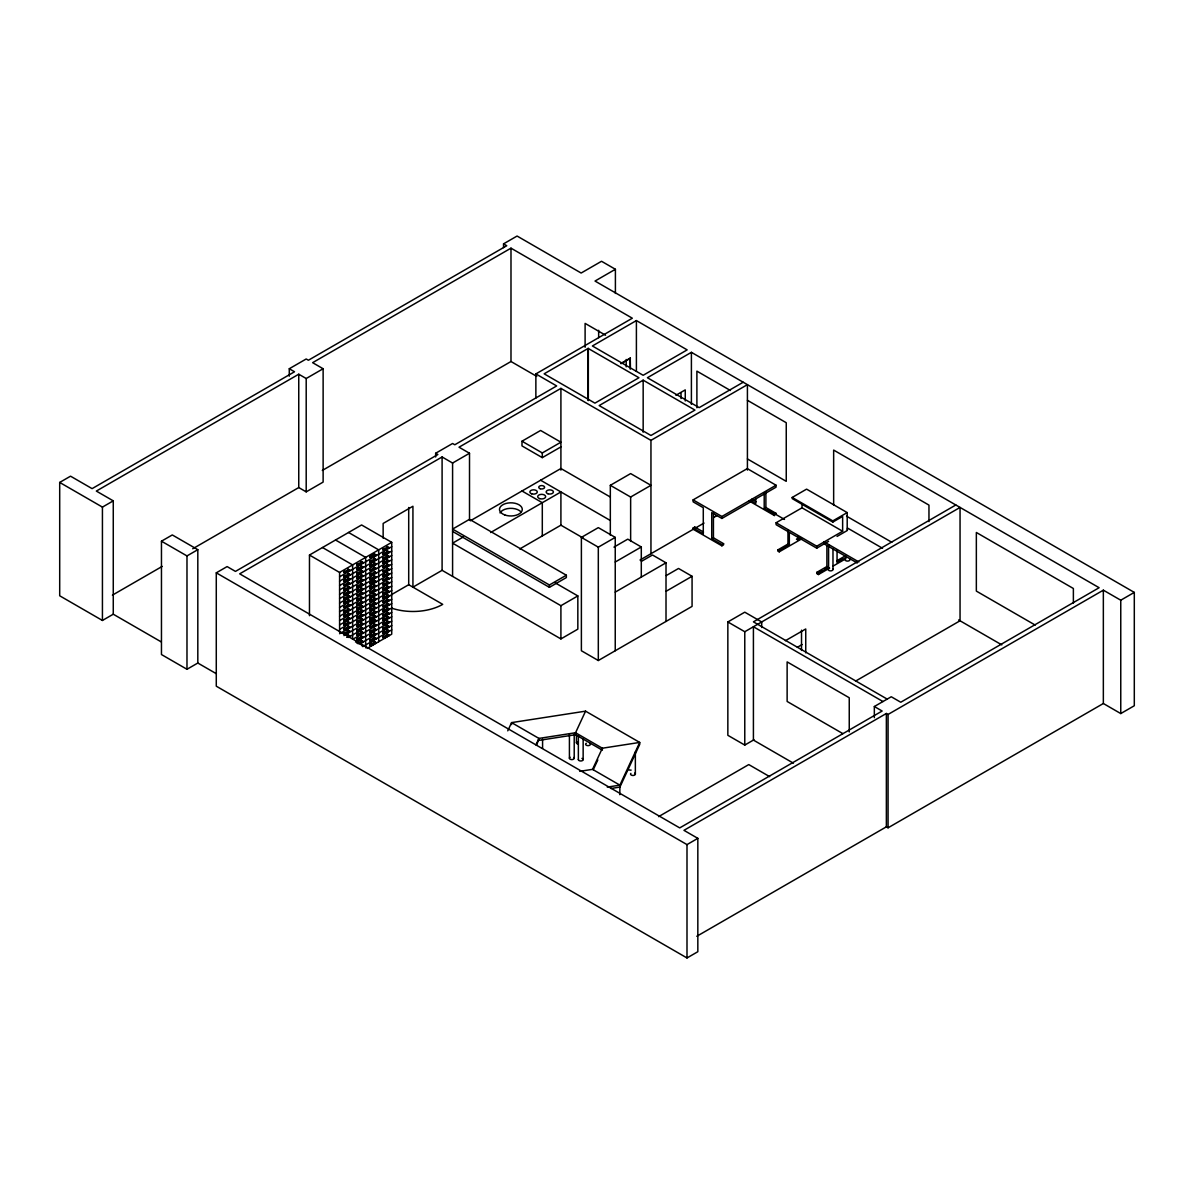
<?xml version="1.0" encoding="UTF-8"?>
<svg xmlns="http://www.w3.org/2000/svg" width="1194" height="1194" viewBox="0 0 1194 1194"><rect width="100%" height="100%" fill="white"/><g stroke="black" fill="none" stroke-linecap="round" stroke-linejoin="round"><path stroke-width="1.5" d="M507.763 730.832L511.584 722.609L585.567 711.161L639.715 742.429L639.715 744.384L619.895 787.1L610.88 788.503M535.927 744.907L538.942 738.414L575.553 732.743L602.343 748.22L639.715 742.429L619.895 785.145L619.805 794.682M536.673 745.235L538.942 738.414L511.584 722.609L511.584 724.564M585.567 711.161L575.553 732.743L575.553 734.698L602.343 750.175L602.343 748.22L592.537 769.354L579.732 771.339M593.299 769.682L597.821 759.921M161.13 641.835L113.266 614.209L102.43 620.462L59.7 595.791L59.7 482.436L70.536 476.182L92.102 488.63L294.515 371.767L289.276 368.737L289.276 376.17M503.54 247.576L503.54 243.86L517.077 236.039L581.15 273.038L601.522 261.277L615.403 269.277L615.403 293.44M289.276 368.737L306.201 358.976L308.395 360.245L506.749 245.725L503.54 243.86M535.867 398.08L535.867 373.916L632.327 318.216L510.987 248.158L312.619 362.678L323.126 368.737L323.126 482.092L306.201 491.868L298.754 487.555L192.712 548.777M323.126 368.737L306.201 378.513L298.754 374.215L96.326 491.077L113.266 500.853L113.266 614.209M59.7 482.436L102.43 507.107L113.266 500.853M615.403 269.277L595.015 281.053L1134.3 592.403L1134.3 705.744L1120.763 713.564L1103.346 703.505L888.067 827.8L886.366 826.83L696.803 936.275M197.816 663.028L186.98 669.282L161.459 654.536L161.459 541.195L172.294 534.942L197.816 549.673L197.816 663.028L216.323 673.7M322.305 470.451L510.987 361.513L536.763 376.394M112.4 595.149L162.19 566.404M161.459 541.195L186.98 555.926L197.816 549.673M588.164 348.409L544.151 373.826L594.925 403.139L638.939 377.737L588.164 348.409L588.164 400.453M636.402 320.574L592.388 345.976L643.163 375.289L687.162 349.887L636.402 320.574L636.402 371.394M1134.3 592.403L1120.763 600.209L1103.346 590.164L888.067 714.445L886.366 713.475L683.953 830.337L697.833 838.352L697.833 951.708L686.998 957.961L216.278 686.192L216.278 572.836L227.114 566.583L235.457 571.404L437.87 454.526L435.661 453.257L435.661 456.974M435.661 453.257L452.586 443.496L454.795 444.765L556.673 385.946L535.867 373.916M469.511 520.151L469.511 453.257L452.586 463.033L442.093 456.974L239.681 573.836L679.729 827.905L882.142 711.027L874.336 706.52L874.336 717.669M747.414 470.093L747.414 384.662L650.954 440.362L560.911 388.378L459.018 447.198L469.511 453.257M620.895 363.513L630.238 358.125L630.417 367.453M621.074 363.618L630.417 358.23M309.47 615.671L309.47 555.046L361.588 524.957L391.722 542.345L391.722 634.193L367.11 648.417M521.987 441.213L540.598 430.467L560.911 442.198L542.3 452.944L521.987 441.213L521.987 445.914L542.3 457.63L560.911 446.884M643.163 380.17L599.164 405.572L650.954 435.482L694.953 410.079L643.163 380.17L643.163 432.198M874.336 706.52L891.261 696.759L900.754 702.236L1099.122 587.717L691.401 352.32L647.402 377.737L699.191 407.632L743.19 382.229M309.47 555.046L339.589 572.448L391.722 542.345M345.096 571.807L345.096 573.448L343.738 571.807L348.484 569.851M347.797 569.463L349.827 570.717L347.797 569.463L347.797 570.329L348.484 570.717L348.484 569.06M362.857 562.329L360.827 561.926L362.857 563.195L362.857 562.329L358.125 565.926L356.767 565.15L356.767 564.284L361.513 562.329M371.155 556.747L371.155 558.404L369.797 556.747L374.543 554.016L374.543 555.673M384.184 549.225L384.184 550.882L382.826 549.225L387.572 547.27M386.901 546.882L388.931 548.15L386.901 546.882L386.901 547.762L387.572 548.15L387.572 546.494M343.738 572.672L349.827 569.851M356.767 565.15L357.454 563.881M369.797 557.628L370.483 556.359M382.826 550.106L388.931 547.27M374.543 554.016L375.901 554.792L371.155 557.628L369.797 556.747M339.589 576.821L391.722 546.718M349.827 575.09L345.096 577.836L343.738 577.045L343.738 576.18L348.484 574.224L349.827 575.09L348.484 573.448L347.797 574.702L348.484 575.09L348.484 573.448M361.513 565.926L362.857 567.568L358.125 570.314L356.767 569.523L356.767 568.657L361.513 566.702L360.827 566.314L361.513 567.568L361.513 565.926L360.827 566.314M374.543 558.389L374.543 560.046L373.856 559.658L374.543 558.389L375.901 560.046L371.155 562.777L369.797 562.001L369.797 561.135L374.543 559.18M388.931 552.524L384.184 555.255L382.826 554.479L382.826 553.613L387.572 551.658L388.931 552.524L387.572 550.867L386.901 552.135L387.572 552.524L387.572 550.867M343.738 577.045L344.409 575.792M347.797 574.702L347.797 573.836M356.767 569.523L362.857 566.702M369.797 562.001L370.483 560.747M382.826 554.479L383.513 553.21M386.901 552.135L386.901 551.255M343.738 576.18L345.096 576.956L349.827 574.224M375.901 559.18L371.155 562.001L369.797 561.135M388.931 551.658L384.184 554.479L382.826 553.613M339.589 581.194L391.722 551.106M348.484 577.821L349.827 579.478L345.096 582.209L343.738 581.433L343.738 580.553L348.484 578.597L347.797 578.209L348.484 579.478L348.484 577.821L347.797 578.209M361.513 570.299L362.857 571.956L358.125 574.687L356.767 573.911L356.767 573.03L361.513 571.075L360.827 570.687L361.513 571.956L361.513 570.299L360.827 570.687M374.543 562.777L374.543 564.419L373.856 564.031L374.543 562.777L375.901 564.419L371.155 567.165L369.797 566.374L369.797 565.508L374.543 563.553M387.572 555.255L388.931 556.897L384.184 559.643L382.826 558.852L382.826 557.986L387.572 556.031L386.901 555.643L387.572 556.897L387.572 555.255L386.901 555.643M343.738 581.433L344.409 580.165M356.767 573.911L357.454 572.642M369.797 566.374L370.483 565.12M382.826 558.852L383.513 557.598M345.096 581.344L349.827 578.597M356.767 573.03L358.125 573.911L362.857 571.075M369.797 565.508L371.155 566.284L375.901 563.553M384.184 558.762L388.931 556.031M348.484 579.478L345.096 581.433L343.738 580.553M358.125 573.911L361.513 571.956M372.289 565.732L374.543 564.419M387.572 556.897L384.184 558.852L382.826 557.986M339.589 585.582L391.722 555.479M345.096 584.941L345.096 586.582L343.738 584.941L348.484 582.985M347.797 582.582L349.827 583.851L347.797 582.582L347.797 583.463L348.484 583.851L348.484 582.194M362.857 575.463L358.125 579.06L356.767 578.284L356.767 577.403L361.513 575.463L362.857 576.329L361.513 574.672L360.827 575.941L361.513 576.329L361.513 574.672M371.155 569.881L371.155 571.538L369.797 569.881L374.543 567.926L373.856 567.538L374.543 568.807M373.856 567.538L375.901 568.807M384.184 562.359L384.184 564.016L382.826 562.359L387.572 560.404M386.901 560.016L388.931 561.284L386.901 560.016L386.901 560.881L387.572 561.284L387.572 559.628M343.738 585.806L349.827 582.985M356.767 578.284L357.454 577.015M369.797 570.762L375.901 567.926M382.826 563.24L383.513 561.971M388.931 560.404L384.184 563.24L382.826 562.359M675.908 395.274L685.252 389.886L685.252 400.96M339.589 589.955L391.722 559.852M349.827 587.358L348.484 586.582L347.797 586.97L349.827 588.224L349.827 587.358L345.096 590.97L343.738 590.179L343.738 589.314L348.484 587.358M358.125 581.791L358.125 583.448L356.767 581.791L361.513 579.836L360.827 579.448L361.513 580.702L361.513 579.045L360.827 579.448M371.155 574.269L371.155 575.911L369.797 574.269L374.543 572.314L375.901 573.18L374.543 571.523L373.856 572.792L374.543 573.18L374.543 571.523M384.184 566.747L384.184 568.389L382.826 566.747L387.572 564.792M386.901 564.389L388.931 565.658L386.901 564.389L386.901 565.269L387.572 565.658L387.572 564.001M343.738 590.179L344.409 588.926M356.767 582.657L357.454 581.403M369.797 575.135L370.483 573.866M382.826 567.613L388.931 564.792M361.513 579.045L362.857 579.836L358.125 582.657L356.767 581.791M375.901 572.314L371.155 575.135L369.797 574.269M339.589 594.328L391.722 564.24M348.484 590.955L349.827 592.612L345.096 595.343L343.738 594.567L343.738 593.687L348.484 591.731L347.797 591.343L348.484 592.612L348.484 590.955L347.797 591.343M361.513 583.433L361.513 585.09L360.827 584.687L361.513 583.433L362.857 585.09L358.125 587.821L356.767 587.03L356.767 586.164L361.513 584.209M374.543 575.911L374.543 577.553L373.856 577.165L374.543 575.911L375.901 577.553L371.155 580.299L369.797 579.508L369.797 578.642L374.543 576.687M382.826 571.12L387.572 569.165L386.901 569.642L387.572 568.389L388.931 569.165L384.184 572.777L382.826 571.12L384.184 571.986L388.931 569.165M470.332 520.808L560.911 468.511L610.044 496.868M343.738 594.567L344.409 593.299M356.767 587.03L362.857 584.209M369.797 579.508L370.483 578.254M382.826 571.986L383.513 570.732M349.827 591.731L345.096 594.567L343.738 593.687M369.797 578.642L371.155 579.418L375.901 576.687M339.589 598.701L391.722 568.613M348.484 595.328L348.484 596.985L347.797 596.597L348.484 595.328L349.827 596.985L345.096 599.716L343.738 598.94L343.738 598.06L348.484 596.119M362.857 589.463L358.125 592.194L356.767 591.418L356.767 590.537L361.513 588.582L362.857 589.463L361.513 587.806L360.827 589.075L361.513 589.463L361.513 587.806M369.797 583.015L374.543 580.284L374.543 581.941L371.155 583.896L369.797 583.015L371.155 584.672L375.901 581.941L374.543 580.284M387.572 572.762L388.931 574.418L384.184 577.15L382.826 576.374L382.826 575.493L387.572 573.538L386.901 573.15L387.572 574.418L387.572 572.762L386.901 573.15M343.738 598.94L344.409 597.672M356.767 591.418L357.454 590.149M369.797 583.896L370.483 582.627M382.826 576.374L383.513 575.105M343.738 598.06L345.096 598.94L349.827 596.119M356.767 590.537L358.125 591.328L362.857 588.582M371.155 583.806L375.901 581.06M382.826 575.493L384.184 576.374L388.931 573.538M345.096 598.94L348.484 596.985M359.245 590.761L361.513 589.463M384.184 576.374L387.572 574.418M339.589 603.089L391.722 572.986M349.827 600.492L348.484 599.701L347.797 600.104L349.827 601.358L349.827 600.492L345.096 604.104L343.738 603.313L343.738 602.448L348.484 600.492M358.125 594.925L358.125 596.567L356.767 594.925L361.513 592.97L360.827 592.582L361.513 593.836L361.513 592.179L360.827 592.582M371.155 587.403L371.155 589.045L369.797 587.403L374.543 585.448M373.856 585.045L375.901 586.314L373.856 585.045L373.856 585.926L374.543 586.314L374.543 584.657M384.184 579.866L384.184 581.523L382.826 579.866L387.572 577.926M386.901 577.523L388.931 578.792L386.901 577.523L386.901 578.403L387.572 578.792L387.572 577.135M343.738 603.313L344.409 602.06M356.767 595.791L357.454 594.522M369.797 588.269L374.543 586.314M382.826 580.747L383.513 579.478M358.125 595.702L362.857 592.97L362.857 593.836M375.901 585.448L371.155 588.179L369.797 587.403M384.184 580.657L388.931 577.926M346.215 602.672L348.484 601.358L348.484 599.701M361.513 593.836L358.125 595.791L356.767 594.925M387.572 578.792L384.184 580.747L382.826 579.866M339.589 607.462L391.722 577.374M463.362 536.942L452.586 543.166L560.911 605.701L577.836 595.925L577.836 629.148L560.911 638.924L442.093 570.329L412.93 587.164L412.93 506.256L383.14 523.45L383.14 538.166M345.096 606.821L345.096 608.477L343.738 606.821L348.484 604.865L347.797 604.477L348.484 605.746L348.484 604.089L347.797 604.477M358.125 599.298L358.125 600.955L356.767 599.298L361.513 597.343M360.827 596.955L362.857 598.209L360.827 596.955L360.827 597.821L361.513 598.209L361.513 596.567M375.901 589.821L371.155 593.433L369.797 592.642L369.797 591.776L374.543 589.821L375.901 590.687L374.543 589.045L373.856 590.299L374.543 590.687L374.543 589.045M384.184 584.254L384.184 585.911L382.826 584.254L387.572 582.299M386.901 581.911L388.931 583.165L386.901 581.911L386.901 582.776L387.572 583.165L387.572 581.508M343.738 607.701L349.827 604.865L348.484 604.089M356.767 600.164L357.454 598.91M369.797 592.642L370.483 591.388M382.826 585.12L388.931 582.299M362.857 597.343L358.125 600.164L356.767 599.298M339.589 611.835L391.722 581.747M348.349 608.537L348.349 610.194L347.678 609.791L348.349 608.537L349.708 610.194L344.962 612.925L343.618 612.149L343.618 611.268L348.349 609.313M362.737 602.672L358.006 605.403L356.648 604.612L356.648 603.746L361.379 601.791L362.737 602.672L361.379 601.015L360.707 602.269L361.379 602.672L361.379 601.015M374.423 593.493L374.423 595.134L373.737 594.746L374.423 593.493L375.767 595.134L371.035 597.881L369.677 597.09L369.677 596.224L374.423 594.269M387.453 585.97L387.453 587.612L386.766 587.224L387.453 585.97L388.811 587.612L384.065 590.358L382.707 589.567L382.707 588.702L387.453 586.747M343.618 612.149L344.29 610.88M356.648 604.612L357.319 603.358M360.707 602.269L360.707 601.403M369.677 597.09L375.767 594.269M382.707 589.567L383.393 588.314M349.708 609.313L344.962 612.149L343.618 611.268M356.648 603.746L358.006 604.522L362.737 601.791M388.811 586.747L384.065 589.567L382.707 588.702M339.589 616.223L391.722 586.12M348.484 612.835L348.484 614.492L347.797 614.104L348.484 612.835L349.827 614.492L345.096 617.238L343.738 616.447L343.738 615.582L348.484 613.626M361.513 605.313L362.857 606.97L358.125 609.701L356.767 608.925L356.767 608.059L361.513 606.104L360.827 605.701L361.513 606.97L361.513 605.313L360.827 605.701M374.543 597.791L374.543 599.448L373.856 599.06L374.543 597.791L375.901 599.448L371.155 602.179L369.797 601.403L369.797 600.522L374.543 598.582M387.572 590.269L388.931 591.926L384.184 594.657L382.826 593.881L382.826 593L387.572 591.045L386.901 590.657L387.572 591.926L387.572 590.269L386.901 590.657M343.738 616.447L344.409 615.194M356.767 608.925L361.513 606.97M369.797 601.403L370.483 600.134M382.826 593.881L383.513 592.612M386.901 591.537L388.931 591.926M343.738 615.582L345.096 616.358L349.827 613.626M362.857 606.104L358.125 608.836L356.767 608.059M371.155 601.313L375.901 598.582M382.826 593L384.184 593.881L388.931 591.045M346.215 615.791L348.484 614.492M374.543 599.448L371.155 601.403L369.797 600.522M384.184 593.881L387.572 591.926M490.63 532.539L560.911 491.958L560.911 525.181L519.688 548.986M339.589 620.596L391.722 590.508M348.484 617.223L349.827 618.865L345.096 621.611L343.738 620.82L343.738 619.955L348.484 617.999L347.797 617.611L348.484 618.865L348.484 617.223L347.797 617.611M361.513 609.701L362.857 611.343L358.125 614.089L356.767 613.298L356.767 612.432L361.513 610.477L360.827 610.089L361.513 611.343L361.513 609.701L360.827 610.089M374.543 602.164L374.543 603.821L373.856 603.433L374.543 602.164L375.901 603.821L371.155 606.567L369.797 605.776L369.797 604.91L374.543 602.955M387.572 594.642L387.572 596.299L386.901 595.91L387.572 594.642L388.931 596.299L384.184 599.03L382.826 598.254L382.826 597.388L387.572 595.433M343.738 620.82L344.409 619.567M356.767 613.298L357.454 612.044M369.797 605.776L370.483 604.522M382.826 598.254L383.513 596.985M345.096 620.731L349.827 617.999M356.767 612.432L358.125 613.298L362.857 610.477M369.797 604.91L371.155 605.686L375.901 602.955M384.184 598.164L388.931 595.433M348.484 618.865L345.096 620.82L343.738 619.955M358.125 613.298L361.513 611.343M372.289 605.134L374.543 603.821M387.572 596.299L384.184 598.254L382.826 597.388M391.453 594.672L408.706 584.717L442.72 604.358A42.118 24.328 0 0 1 391.871 608.224M339.589 624.969L391.722 594.881M345.096 624.328L345.096 625.984L343.738 624.328L348.484 622.372M347.797 621.984L349.827 623.253L347.797 621.984L347.797 622.865L348.484 623.253L348.484 621.596M362.857 614.85L360.827 614.462L362.857 615.731L362.857 614.85L358.125 618.462L356.767 617.686L356.767 616.805L361.513 614.85M371.155 609.283L371.155 610.94L369.797 609.283L374.543 607.328L373.856 606.94L374.543 608.209M373.856 606.94L375.901 608.209M384.184 601.761L384.184 603.418L382.826 601.761L387.572 599.806M386.901 599.418L388.931 600.672L386.901 599.418L386.901 600.284L387.572 600.672L387.572 599.03M343.738 625.208L349.827 622.372M356.767 617.686L357.454 616.417M369.797 610.164L370.483 608.895M382.826 602.627L388.931 599.806M375.901 607.328L371.155 610.164L369.797 609.283M339.589 629.357L391.722 599.254M348.484 625.969L349.827 627.626L345.096 630.357L343.738 629.581L343.738 628.716L348.484 626.76L347.797 626.372L348.484 627.626L348.484 625.969L347.797 626.372M361.513 618.447L362.857 620.104L358.125 622.835L356.767 622.059L356.767 621.193L361.513 619.238L360.827 618.835L361.513 620.104L361.513 618.447L360.827 618.835M375.901 612.582L371.155 615.313L369.797 614.537L369.797 613.656L374.543 611.701L375.901 612.582L374.543 610.925L373.856 612.194L374.543 612.582L374.543 610.925M382.826 606.134L387.572 604.179L386.901 604.671L387.572 603.403L388.931 604.179L384.184 607.791L382.826 606.134L384.184 606.925M343.738 629.581L344.409 628.313M347.797 627.238L349.827 627.626M356.767 622.059L362.857 619.238M369.797 614.537L370.483 613.268M373.856 612.194L373.856 611.313M382.826 607.015L388.931 604.179M343.738 628.716L345.096 629.492L349.827 626.76M375.901 611.701L371.155 614.537L369.797 613.656M339.589 633.73L391.722 603.627M344.409 632.701L343.738 633.954L343.738 633.089L348.484 631.133L347.797 630.745L348.484 631.999L348.484 630.357L347.797 630.745M356.767 625.566L361.513 623.611L360.827 624.089L361.513 622.835L362.857 623.611L358.125 627.223L356.767 625.566L358.125 626.343M374.543 615.298L374.543 616.955L373.856 616.567L374.543 615.298L375.901 616.955L371.155 619.701L369.797 618.91L369.797 618.044L374.543 616.089M388.931 609.433L384.184 612.164L382.826 611.388L382.826 610.522L387.572 608.567L388.931 609.433L387.572 607.776L386.901 609.044L387.572 609.433L387.572 607.776M356.767 626.432L362.857 623.611M369.797 618.91L370.483 617.656M382.826 611.388L383.513 610.119M386.901 609.044L386.901 608.164M348.484 630.357L349.827 631.133L345.096 633.954L343.738 633.089M369.797 618.044L371.155 618.82L375.901 616.089M388.931 608.567L384.184 611.388L382.826 610.522M343.932 635.596L391.722 608.015M347.797 635.118L349.827 636.387L347.797 635.118L347.797 635.999L348.484 636.387L348.484 634.73M361.513 627.208L362.857 628.865L358.125 631.596L356.767 630.82L356.767 629.939L361.513 627.984L360.827 627.596L361.513 628.865L361.513 627.208L360.827 627.596M369.797 622.417L374.543 619.686L374.543 621.328L371.155 623.283L369.797 622.417L371.155 623.193L375.901 620.462L371.155 624.074L369.797 623.283M387.572 612.164L387.572 613.806L386.901 613.418L387.572 612.164L388.931 613.806L384.184 616.552L382.826 615.761L382.826 614.895L387.572 612.94M356.767 630.82L357.454 629.551M382.826 615.761L383.513 614.507M346.678 637.342L349.827 635.506M356.767 629.939L358.125 630.731L362.857 627.984M384.184 615.671L388.931 612.94M359.245 630.163L361.513 628.865M387.572 613.806L384.184 615.761L382.826 614.895M610.328 485.316L630.641 473.585L650.954 485.316L630.641 497.032L610.328 485.316L610.328 535.255M348.275 637.462L391.722 612.388M358.125 634.312L358.125 635.969L356.767 634.312L361.513 632.372L360.827 631.969L361.513 633.238L361.513 631.581L360.827 631.969M371.155 626.79L371.155 628.447L369.797 626.79L374.543 624.835L373.856 624.447L374.543 625.716L374.543 624.059L373.856 624.447M388.931 617.313L387.572 616.537L386.901 616.925L388.931 618.193L388.931 617.313L384.184 620.925L382.826 620.149L382.826 619.268L387.572 617.313M356.767 635.193L357.454 633.924M369.797 627.671L370.483 626.402M382.826 620.149L383.513 618.88M361.513 631.581L362.857 632.372L358.125 635.193L356.767 634.312M374.543 624.059L375.901 624.835L371.155 627.671L369.797 626.79M391.722 616.761L352.618 639.342L352.618 564.911L322.499 547.524M361.513 635.954L361.513 637.611L360.827 637.223L361.513 635.954L362.857 637.611L358.125 640.357L356.767 639.566L356.767 638.7L361.513 636.745M375.901 630.089L371.155 632.82L369.797 632.044L369.797 631.178L374.543 629.223L375.901 630.089L374.543 628.432L373.856 629.701L374.543 630.089L374.543 628.432M387.572 620.91L387.572 622.567L386.901 622.178L387.572 620.91L388.931 622.567L384.184 625.298L382.826 624.522L382.826 623.656L387.572 621.701M356.767 639.566L357.454 638.312M369.797 632.044L370.483 630.775M382.826 624.522L388.931 621.701M362.857 636.745L358.125 639.566L356.767 638.7M369.797 631.178L371.155 631.954L375.901 629.223M355.513 642.044L391.722 621.149M356.767 643.073L361.513 641.118M361.513 640.342L361.513 641.999L360.827 641.596L361.513 640.342L362.857 641.999L359.707 643.82M373.856 633.208L375.901 634.462L371.155 637.208L369.797 636.417L369.797 635.551L374.543 633.596L373.856 633.208L374.543 634.462M388.931 626.94L384.184 629.686L382.826 628.895L382.826 628.029L387.572 626.074L388.931 626.94L387.572 625.298L386.901 626.552L387.572 626.94L387.572 625.298M369.797 636.417L370.483 635.163M373.856 634.074L374.543 632.82M382.826 628.895L383.513 627.641M386.901 626.552L386.901 625.686M358.125 643.85L362.857 641.118M375.901 633.596L371.155 636.417L369.797 635.551M388.931 626.074L384.184 628.895L382.826 628.029M359.857 643.909L391.722 625.522M374.543 637.193L374.543 638.85L373.856 638.462L374.543 637.193L375.901 638.85L371.155 641.581L369.797 640.805L369.797 639.924L374.543 637.969M387.572 629.671L387.572 631.327L386.901 630.925L387.572 629.671L388.931 631.327L384.184 634.059L382.826 633.283L382.826 632.402L387.572 630.447M369.797 640.805L374.543 638.85M382.826 633.283L383.513 632.014M375.901 637.969L371.155 640.715L369.797 639.924M382.826 632.402L384.184 633.283L388.931 630.447M385.319 632.626L387.572 631.327M362.752 646.626L391.722 629.895M374.543 641.536L374.543 643.178L373.856 642.79L374.543 641.536L375.901 643.178L371.155 645.924L369.797 645.133L369.797 644.267L374.543 642.312M387.572 634.014L387.572 635.656L386.901 635.268L387.572 634.014L388.931 635.656L384.184 638.402L382.826 637.611L382.826 636.745L387.572 634.79M369.797 645.133L370.483 643.879M382.826 637.611L383.513 636.357M369.797 644.267L371.155 645.044L375.901 642.312M384.184 637.521L388.931 634.79M372.289 644.491L374.543 643.178M387.572 635.656L384.184 637.611L382.826 636.745M666.267 575.553L678.535 568.463L692.072 576.284L692.072 606.388L598.313 660.521L581.388 650.745L581.388 537.39L598.313 527.629L615.238 537.39L615.238 650.745M581.388 537.39L598.313 547.165L615.238 537.39M693.117 528.032L703.281 533.897L703.281 507.704L693.117 501.838L693.117 499.883L747.28 468.615L776.055 485.227L776.055 487.182L721.892 518.45L711.743 512.599L711.743 538.778L721.892 544.643L723.579 543.673L723.579 544.837L721.892 545.822L693.117 529.211L693.117 528.032L694.818 527.061L703.52 532.076M613.97 547.121L627.76 539.151L641.297 546.971L641.297 577.06M566.344 575.224L469.511 519.315L452.586 529.091L549.419 584.985L566.344 575.224L566.344 577.568L549.419 587.344L452.586 531.434M615.238 562.016L641.297 546.971M640.014 560.031L704.012 523.076M713.654 517.509L716.878 515.659M641.372 561.389L652.476 554.986L666.013 562.807L666.013 621.432M693.117 499.883L721.892 516.495L776.055 485.227M615.238 592.12L666.013 562.807M711.743 538.778L713.43 537.807L723.579 543.673M764.205 492.779L764.205 508.495L765.891 507.51L776.055 513.375L774.354 515.524L748.787 500.764M828.591 541.315L816.741 548.165L776.115 524.703L776.115 522.748L816.741 546.21L842.636 531.255L842.636 516.405L832.815 522.077L792.204 498.614L792.204 497.45L806.592 489.137L847.203 512.599L847.203 530.569L837.054 536.434M764.205 508.495L774.354 514.345L776.055 513.375M776.115 522.748L802.01 507.808L842.636 531.255M666.013 591.328L692.072 576.284M801.547 538.957L779.16 551.867L777.816 549.927L787.965 544.061L789.324 544.837L789.324 532.614M799.338 537.494L796.428 539.166L797.786 539.957L800.681 538.285M777.816 551.091L781.01 549.24M777.816 549.927L779.16 550.703L789.324 544.837M792.204 497.45L832.815 520.897L847.203 512.599M754.011 739.743L744.772 745.071L727.847 735.31L727.847 621.955L744.772 612.179L761.697 621.955L761.697 627.522M829.621 568.09L818.427 574.538L816.741 573.568L816.741 572.389L826.89 566.538L828.591 567.508L828.591 544.807M836.815 560.807L845.516 555.777L845.516 556.956M818.338 572.642L821.532 570.792M824.726 568.956L827.935 567.105M839.113 560.643L842.322 558.807M816.741 572.389L818.427 573.374L828.591 567.508M845.755 557.598L837.054 562.628L837.054 550.404M832.815 566.24L845.606 558.852M955.827 504.987L753.414 621.85L887.187 699.102M727.847 621.955L744.772 631.73L960.051 507.435L960.051 620.776L855.576 681.102M785.368 640.73L805.741 628.969L805.741 652.864M797.353 647.297L802.129 644.536M658.595 816.636L748.772 764.578L769.652 776.637M216.278 572.836L686.998 844.606L697.833 838.352M538.942 740.37L575.553 734.698M607.268 787.1L619.895 785.145L592.537 769.354M730.415 390.483L696.893 371.14L696.893 407.781M747.414 400.303L786.249 422.721L786.249 481.346L747.414 458.929M605.567 335.215L585.105 323.395L585.105 347.305M846.576 516.181L891.799 542.285M1035.198 625.074L976.349 591.105L976.349 532.479L1073.376 588.493L1073.376 603.149M882.545 548.285L847.501 528.047L847.501 530.002M751.638 499.271L755.981 501.793M823.815 541.733L858.859 561.971M768.055 509.928L784.503 519.42M958.618 619.955L1001.796 644.879M751.384 501.092L755.742 503.599L755.742 498.361M823.815 543.688L857.262 563.001M540.598 480.227L610.328 520.494M521.987 490.988L542.3 502.704L542.3 535.927M882.963 701.535L753.414 626.746L753.414 740.086L793.398 763.175M560.911 525.181L583.224 538.061M842.874 733.638L787.13 701.46L787.13 661.894L849.247 697.759L849.247 731.922M555.225 582.881L577.836 595.925M382.826 549.225L384.184 550.016M348.558 532.479L378.692 549.867L378.692 641.715M387.572 556.12L388.931 556.897M373.856 558.792L375.901 560.046M386.901 568.777L388.931 570.031M382.826 566.747L384.184 567.523M335.529 540.001L365.662 557.389L365.662 647.82M386.901 569.642L387.572 570.031L387.572 568.389M373.856 563.165L375.901 564.419M387.572 573.627L388.931 574.418M369.797 569.881L371.155 570.672M356.767 564.284L358.125 565.061M373.856 576.299L375.901 577.553M356.767 568.657L358.125 569.434M361.513 571.165L362.857 571.956M382.826 584.254L384.184 585.03M386.766 586.358L388.811 587.612M356.767 577.403L358.125 578.194M386.901 595.045L388.931 596.299M343.738 571.807L345.096 572.583M360.827 583.821L362.857 585.09M373.737 593.881L375.767 595.134M369.797 591.776L371.155 592.552M356.767 586.164L358.125 586.941M386.901 603.791L388.931 605.059M382.826 601.761L384.184 602.537M386.901 604.671L387.572 605.059L387.572 603.403M373.856 598.179L375.901 599.448M369.677 596.224L371.035 597M361.513 592.179L362.857 592.97M343.738 584.941L345.096 585.717M373.856 602.567L375.901 603.821M386.901 612.552L388.931 613.806M343.738 589.314L345.096 590.09M347.797 595.716L349.827 596.985M386.901 621.298L388.931 622.567M382.826 619.268L384.184 620.149M373.856 615.701L375.901 616.955M348.484 601.358L347.797 600.104M361.513 610.567L362.857 611.343M382.826 623.656L384.184 624.432M374.543 619.686L375.901 620.462M343.738 602.448L345.096 603.224M386.901 630.059L388.931 631.327M343.738 606.821L345.096 607.597M347.678 608.925L349.708 610.194M374.543 624.925L375.901 625.716L375.901 624.835M356.767 616.805L358.125 617.596M386.901 634.402L388.931 635.656M347.797 613.238L349.827 614.492M360.827 623.223L362.857 624.477M356.767 621.193L358.125 621.97M360.827 624.089L361.513 624.477L361.513 622.835M361.513 628.074L362.857 628.865M373.856 637.581L375.901 638.85M343.738 624.328L345.096 625.119M373.856 641.924L375.901 643.178M360.827 636.357L362.857 637.611M360.827 640.73L362.857 641.999M1120.763 600.209L1120.763 713.564M1103.346 590.164L1103.346 703.505M928.962 521.599L928.962 505.107L833.651 450.078L833.651 505.047M888.067 714.445L888.067 827.8M886.366 713.475L886.366 826.83M832.979 549.21L832.979 569.478M832.815 520.897L832.815 522.077M826.89 545.583L826.89 566.538M818.427 573.374L818.427 574.538M816.741 546.21L816.741 548.165M802.01 504.092L802.01 507.808M801.517 630.193L801.517 650.432M797.786 536.464L797.786 539.957M787.965 530.091L787.965 544.061M779.16 550.703L779.16 551.867M774.354 514.345L774.354 515.524M765.891 491.794L765.891 507.51M744.772 631.73L744.772 745.071M721.892 516.495L721.892 518.45M721.892 544.643L721.892 545.822M713.43 513.36L713.43 537.807M694.818 527.061L694.818 528.226M691.401 352.32L691.401 404.348M686.998 844.606L686.998 957.961M681.013 392.975L681.013 398.512M650.954 440.362L650.954 553.717M635.357 751.966L635.357 774.085M630.641 497.032L630.641 541.404M630.238 358.125L630.238 369.2M626.178 359.469L626.178 366.856M598.657 330.29L598.657 337.648M598.313 547.165L598.313 660.521M588.329 348.514L588.329 400.542M583.15 739.325L583.15 759.593M578.359 735.638L578.359 759.593M576.433 735.459L576.433 742.832M574.21 734.25L574.21 758.205M569.419 734.265L569.419 758.22M560.911 388.378L560.911 470.137M560.911 605.701L560.911 638.924M549.419 584.985L549.419 587.344M542.583 739.146L542.583 748.369M542.3 452.944L542.3 457.63M510.987 248.158L510.987 361.513M452.586 463.033L452.586 576.389M442.093 456.974L442.093 570.329M408.706 507.495L408.706 584.717M387.572 616.537L387.572 618.193L386.901 616.925M384.184 553.613L384.184 555.255M384.184 557.986L384.184 559.643M384.184 571.12L384.184 572.777M384.184 575.493L384.184 577.15M384.065 588.702L384.065 590.358M384.184 593L384.184 594.657M384.184 597.388L384.184 599.03M384.184 606.134L384.184 607.791M384.184 610.522L384.184 612.164M384.184 614.895L384.184 616.552M384.184 623.656L384.184 625.298M384.184 628.029L384.184 629.686M384.184 633.193L384.184 634.059M384.184 636.745L384.184 638.402M383.513 548.837L383.513 549.703M383.513 566.344L383.513 567.225M383.513 583.866L383.513 584.732M383.513 601.373L383.513 602.239M383.513 605.746L383.513 606.627M383.513 623.253L383.513 624.134M375.901 554.792L375.901 555.673M374.543 567.15L374.543 568.016M374.543 606.552L374.543 607.418M371.155 561.135L371.155 562.777M371.155 566.284L371.155 567.165M371.155 579.418L371.155 580.299M371.155 583.015L371.155 584.672M371.155 600.522L371.155 602.179M371.155 605.686L371.155 606.567M371.155 613.656L371.155 615.313M371.155 618.82L371.155 619.701M371.155 622.417L371.155 624.074M371.155 631.954L371.155 632.82M371.155 635.551L371.155 637.208M371.155 639.924L371.155 641.581M371.155 645.044L371.155 645.924M371.035 596.224L371.035 597.881M370.483 569.493L370.483 570.374M370.483 587L370.483 587.881M370.349 595.836L370.349 596.702M370.483 622.029L370.483 622.895M370.483 639.536L370.483 640.402M362.857 579.836L362.857 580.702M362.857 632.372L362.857 633.238M362.857 646.372L361.513 644.715L361.513 645.581M361.513 561.538L361.513 563.195L360.827 561.926M361.513 614.074L361.513 615.731L360.827 614.462M358.125 568.657L358.125 570.314M358.125 573.03L358.125 574.687M358.125 586.164L358.125 587.821M358.125 591.328L358.125 592.194M358.125 608.059L358.125 609.701M358.125 612.432L358.125 614.089M358.125 621.193L358.125 622.835M358.125 625.566L358.125 627.223M358.125 630.731L358.125 631.596M358.125 638.7L358.125 640.357M358.006 604.522L358.006 605.403M357.454 568.269L357.454 569.135M357.454 585.776L357.454 586.642M357.454 607.656L357.454 608.537M357.454 620.79L357.454 621.671M357.454 625.178L357.454 626.044M349.827 604.865L349.827 605.746M349.827 631.133L345.096 634.745L345.096 633.089M348.484 586.582L348.484 588.224L347.797 586.97M345.096 576.956L345.096 577.836M345.096 580.553L345.096 582.209M345.096 593.687L345.096 595.343M345.096 598.06L345.096 599.716M344.962 611.268L344.962 612.925M345.096 616.358L345.096 617.238M345.096 619.955L345.096 621.611M345.096 629.492L345.096 630.357M344.409 571.404L344.409 572.284M344.409 584.538L344.409 585.418M344.409 606.433L344.409 607.298M344.409 623.94L344.409 624.82M339.589 572.448L339.589 632.268M306.201 378.513L306.201 491.868M298.754 374.215L298.754 487.555M186.98 555.926L186.98 669.282M102.43 507.107L102.43 620.462M573.881 757.518A2.388 1.388 0 0 1 573.195 759.339A2.388 1.388 0 0 1 569.986 759.1A2.388 1.388 0 0 1 570.12 757.235M578.224 744.16A2.388 1.388 0 0 1 577.135 741.847M589.717 743.265A2.388 1.388 0 0 1 589.702 745.22A2.388 1.388 0 0 1 586.314 745.22A2.388 1.388 0 0 1 586.329 743.265M581.956 758.399A2.388 1.388 0 0 1 582.926 760.175A2.388 1.388 0 0 1 579.941 760.891A2.388 1.388 0 0 1 578.448 759.235M631.133 770.1A2.388 1.388 0 0 1 628.104 768.787M634.656 773.1A2.388 1.388 0 0 1 634.79 774.966A2.388 1.388 0 0 1 631.581 775.204A2.388 1.388 0 0 1 630.895 773.369M500.017 512.913A11.403 6.582 0 0 1 509.898 508.346A11.403 6.582 0 0 1 520.987 511.868M832.651 568.792A2.388 1.388 0 0 1 831.785 570.672A2.388 1.388 0 0 1 828.517 570.18A2.388 1.388 0 0 1 829.382 568.284M849.576 559.016A2.388 1.388 0 0 1 848.874 560.837A2.388 1.388 0 0 1 845.68 560.598A2.388 1.388 0 0 1 845.815 558.732M504.749 514.942A11.403 6.582 0 0 0 522.271 509.689A11.403 6.582 0 0 0 505.629 503.555A11.403 6.582 0 0 0 504.749 514.942M547.986 493.779A3.627 2.089 0 0 0 553.419 491.958A3.627 2.089 0 0 0 547.986 490.152A3.627 2.089 0 0 0 547.986 493.779M540.181 488.734A2.94 1.701 0 0 0 544.613 487.301A2.94 1.701 0 0 0 540.24 485.794A2.94 1.701 0 0 0 540.181 488.734M539.688 498.644A4 2.313 0 0 0 545.673 496.644A4 2.313 0 0 0 539.688 494.644A4 2.313 0 0 0 539.688 498.644M531.703 493.823A3.716 2.149 0 0 0 537.285 491.958A3.716 2.149 0 0 0 531.703 490.107A3.716 2.149 0 0 0 531.703 493.823"/></g></svg>
